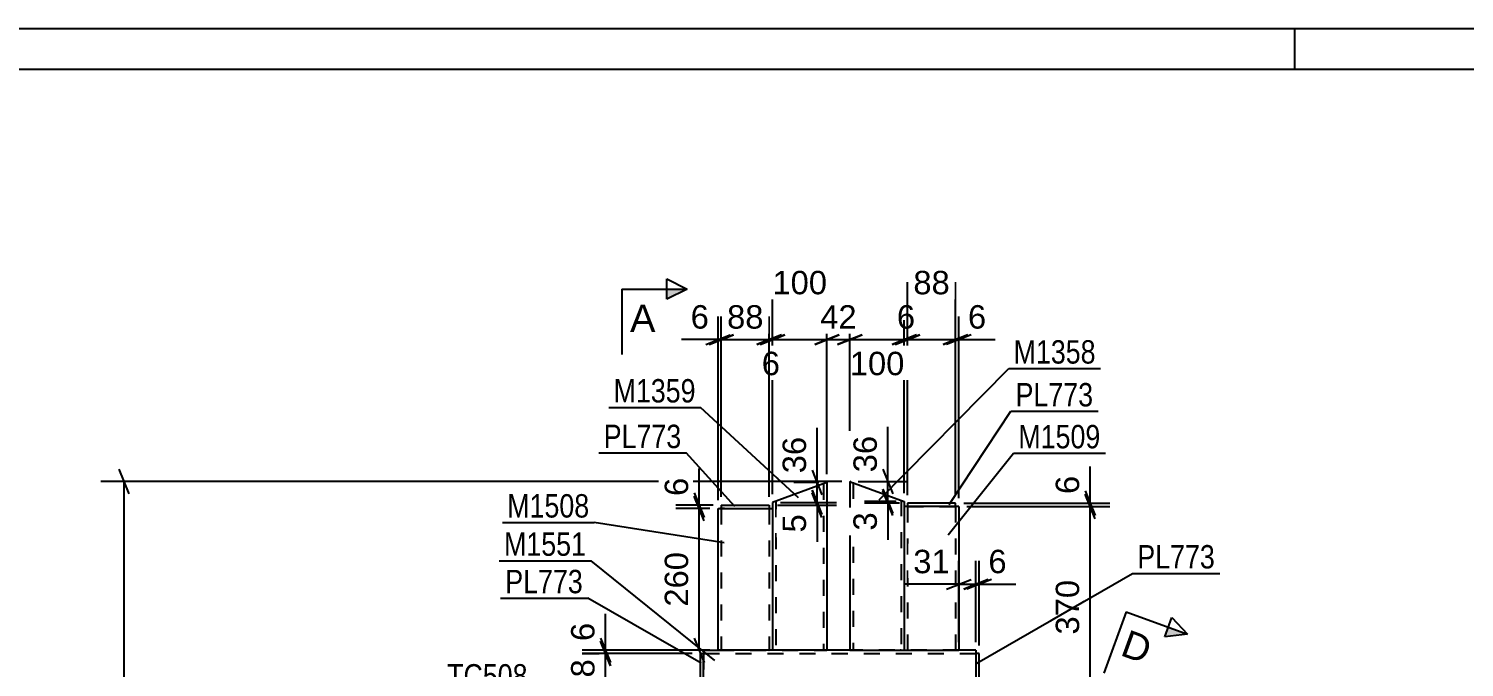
# Model space of a CAD drawing. Header units: millimetres. Extents: x -365 to 476, y -61 to 533.
# Drawn here: x -99.3 to 76.4, y 454.9 to 533 of the extents above; entities that cross this region are included whole.
import ezdxf

# ---------------------------------------------------------------- set-up
doc = ezdxf.new("R2010")
doc.units = ezdxf.units.MM
doc.linetypes.add('DXK_LINE_DOT2', pattern=[3.9198, 1.9599, -1.9599])
doc.styles.add('Arial', font='arial.ttf', dxfattribs={"height": 0.2})
doc.styles.add('Arial Narrow', font='ARIALN.TTF', dxfattribs={"height": 0.2})

# ---------------------------------------------------------------- blocks, each defined once
blk = doc.blocks.new('Unknown-284858020-7668')
at = {"color": 5, "linetype": 'Continuous'}
for p, q in [((475.72, 533.03), (-365.28, 533.03)), ((55.72, 528.03), (55.72, 533.03)), ((470.72, 528.03), (-360.28, 528.03))]:
    blk.add_line(p, q, dxfattribs=at)
blk = doc.blocks.new('Part-284858020-1279 - 1136')
at = {"color": 2, "linetype": 'Continuous'}
for p, q in [((1.3, 477.6), (1.24, 477.62)), ((1.24, 477.62), (1.24, 456.97)), ((1.3, 477.6), (7.9, 475.19)), ((7.9, 475.19), (7.9, 456.97)), ((1.24, 456.97), (7.9, 456.97))]:
    blk.add_line(p, q, dxfattribs=at)
at = {"color": 7, "linetype": 'DXK_LINE_DOT2'}
for p, q in [((1.64, 477.48), (1.64, 456.97)), ((1.64, 477.48), (1.67, 477.46)), ((7.5, 475.34), (7.5, 456.97)), ((7.47, 456.97), (7.41, 456.97)), ((7.41, 456.97), (7.47, 456.97)), ((7.47, 456.97), (7.5, 456.97)), ((7.5, 456.97), (7.47, 456.97))]:
    blk.add_line(p, q, dxfattribs=at)
blk = doc.blocks.new('Part-284858020-1282 - 1136')
at = {"color": 2, "linetype": 'Continuous'}
for p, q in [((-1.57, 477.5), (-8.24, 475.07)), ((-1.57, 477.5), (-1.57, 456.97)), ((-8.24, 475.07), (-8.24, 456.97)), ((-1.63, 456.97), (-8.24, 456.97)), ((-1.57, 456.97), (-1.63, 456.97))]:
    blk.add_line(p, q, dxfattribs=at)
at = {"color": 7, "linetype": 'DXK_LINE_DOT2'}
for p, q in [((-2.09, 477.31), (-2.06, 477.32)), ((-2, 477.34), (-1.97, 477.35)), ((-1.97, 477.35), (-1.97, 456.97)), ((-7.84, 475.22), (-7.84, 456.97)), ((-2, 456.97), (-1.97, 456.97))]:
    blk.add_line(p, q, dxfattribs=at)
blk = doc.blocks.new('Part-284858020-1288 - 1136')
at = {"color": 2, "linetype": 'Continuous'}
for p, q in [((-17.07, 456.57), (-16.67, 456.57)), ((-17.07, 456.57), (-17.07, 450.71)), ((-16.67, 450.71), (-17.07, 450.71))]:
    blk.add_line(p, q, dxfattribs=at)
at = {"color": 7, "linetype": 'DXK_LINE_DOT2'}
blk.add_line((-16.67, 456.57), (-16.67, 450.71), dxfattribs=at)
blk = doc.blocks.new('Part-284858020-1283 - 1136')
at = {"color": 2, "linetype": 'Continuous'}
for p, q in [((-14.9, 474.33), (-14.84, 474.33)), ((-14.9, 456.97), (-14.9, 474.33)), ((-14.84, 474.33), (-14.1, 474.33)), ((-14.1, 474.33), (-8.24, 474.33)), ((-8.24, 474.33), (-8.24, 456.97)), ((-8.3, 456.97), (-14.9, 456.97)), ((-8.24, 456.97), (-8.3, 456.97))]:
    blk.add_line(p, q, dxfattribs=at)
at = {"color": 7, "linetype": 'DXK_LINE_DOT2'}
for p, q in [((-14.1, 474.33), (-14.67, 474.33)), ((-14.5, 474.33), (-14.5, 456.97)), ((-8.67, 474.33), (-8.64, 474.33)), ((-8.64, 474.33), (-8.64, 456.97)), ((-8.67, 456.97), (-8.64, 456.97))]:
    blk.add_line(p, q, dxfattribs=at)
blk = doc.blocks.new('Part-284858020-1284 - 1136')
at = {"color": 2, "linetype": 'Continuous'}
for p, q in [((14.17, 474.97), (8.3, 474.97)), ((8.3, 474.97), (8.3, 474.57)), ((14.17, 474.57), (14.17, 474.97))]:
    blk.add_line(p, q, dxfattribs=at)
at = {"color": 7, "linetype": 'DXK_LINE_DOT2'}
blk.add_line((8.3, 474.57), (14.17, 474.57), dxfattribs=at)
blk = doc.blocks.new('Part-284858020-1285 - 1136')
at = {"color": 2, "linetype": 'Continuous'}
for p, q in [((-14.5, 474.73), (-8.64, 474.73)), ((-14.5, 474.73), (-14.5, 474.33)), ((-8.64, 474.73), (-8.64, 474.33))]:
    blk.add_line(p, q, dxfattribs=at)
at = {"color": 7, "linetype": 'DXK_LINE_DOT2'}
blk.add_line((-14.5, 474.33), (-8.64, 474.33), dxfattribs=at)
blk = doc.blocks.new('Part-284858020-1286 - 1136')
at = {"color": 2, "linetype": 'Continuous'}
for p, q in [((-16.67, 456.97), (-14.9, 456.97)), ((-16.67, 456.97), (-16.67, 456.17)), ((1.24, 456.97), (-1.57, 456.97)), ((16.67, 456.97), (14.57, 456.97)), ((16.67, 456.97), (16.67, 456.91)), ((16.67, 456.91), (16.67, 450.31)), ((-16.67, 450.31), (-16.67, 456.17)), ((-16.67, 450.31), (-16.33, 450.31)), ((16.33, 450.31), (16.67, 450.31))]:
    blk.add_line(p, q, dxfattribs=at)
at = {"color": 7, "linetype": 'DXK_LINE_DOT2'}
for p, q in [((-14.9, 456.97), (-1.57, 456.97)), ((14.57, 456.97), (1.24, 456.97)), ((-16.67, 456.57), (16.67, 456.57)), ((-16.67, 456.57), (-16.67, 456.54)), ((-16.67, 456.54), (-16.67, 456.33)), ((16.67, 456.54), (16.67, 456.57)), ((-16.67, 450.71), (16.67, 450.71)), ((16.67, 450.31), (-16.33, 450.31))]:
    blk.add_line(p, q, dxfattribs=at)
blk = doc.blocks.new('Part-284858020-1287 - 1136')
at = {"color": 2, "linetype": 'Continuous'}
for p, q in [((17.07, 456.57), (16.67, 456.57)), ((17.07, 450.71), (17.07, 456.57)), ((16.67, 450.71), (17.07, 450.71))]:
    blk.add_line(p, q, dxfattribs=at)
at = {"color": 7, "linetype": 'DXK_LINE_DOT2'}
blk.add_line((16.67, 456.57), (16.67, 450.71), dxfattribs=at)
blk = doc.blocks.new('Part-284858020-1333 - 1136')
at = {"color": 2, "linetype": 'Continuous'}
for p, q in [((7.9, 474.57), (7.9, 456.97)), ((14.57, 474.57), (7.9, 474.57)), ((14.57, 474.57), (14.57, 456.97)), ((7.9, 456.97), (14.57, 456.97))]:
    blk.add_line(p, q, dxfattribs=at)
at = {"color": 7, "linetype": 'DXK_LINE_DOT2'}
for p, q in [((8.3, 474.57), (8.3, 456.97)), ((8.3, 474.57), (8.33, 474.57)), ((14.17, 474.57), (14.17, 456.97)), ((14.14, 456.97), (14.08, 456.97)), ((14.08, 456.97), (14.14, 456.97)), ((14.14, 456.97), (14.17, 456.97)), ((14.17, 456.97), (14.14, 456.97))]:
    blk.add_line(p, q, dxfattribs=at)
blk = doc.blocks.new('StraightDimension-284858020-16491 - 1136')
at = {"color": 7, "linetype": 'Continuous'}
for p, q in [((-29.27, 458.07), (-28.07, 455.07)), ((-18.07, 456.57), (-31.52, 456.57)), ((-28.67, 450.71), (-28.67, 456.57)), ((-28.07, 449.21), (-29.27, 452.21)), ((-18.07, 450.71), (-31.52, 450.71))]:
    blk.add_line(p, q, dxfattribs=at)
at = {"color": 0}
blk.add_wipeout([(-29.42, 456.46), (-33.62, 456.46), (-33.62, 450.82), (-29.42, 450.82)], dxfattribs=at)
at = {"color": 3, "style": 'Arial'}
blk.add_text('88', height=2.865, rotation=90.0002, dxfattribs=at).set_placement((-30.02, 451.42))
blk = doc.blocks.new('StraightDimension-284858020-16582 - 1136')
at = {"color": 7, "linetype": 'Continuous'}
for p, q in [((-14.9, 475.33), (-14.9, 497.83)), ((-14.5, 475.73), (-14.5, 497.83)), ((-16.4, 494.38), (-13.4, 495.58)), ((-13, 495.58), (-16, 494.38)), ((-14.9, 494.98), (-14.5, 494.98))]:
    blk.add_line(p, q, dxfattribs=at)
at = {"color": 0}
blk.add_wipeout([(-15.43, 495.73), (-15.43, 499.93), (-18.85, 499.93), (-18.85, 495.73)], dxfattribs=at)
at = {"color": 7, "linetype": 'Continuous'}
blk.add_line((-14.9, 494.98), (-19.38, 494.98), dxfattribs=at)
blk.add_line((-14.9, 494.98), (-19.38, 494.98), dxfattribs=at)
at = {"color": 3, "style": 'Arial'}
blk.add_text('6', height=2.87, dxfattribs=at).set_placement((-18.25, 496.33))
blk = doc.blocks.new('StraightDimension-284858020-16576 - 1136')
at = {"color": 7, "linetype": 'Continuous'}
for p, q in [((7.9, 476.19), (7.9, 497.83)), ((8.3, 475.97), (8.3, 497.83)), ((6.4, 494.38), (9.4, 495.58)), ((9.8, 495.58), (6.8, 494.38)), ((7.9, 494.98), (8.3, 494.98))]:
    blk.add_line(p, q, dxfattribs=at)
at = {"color": 0}
blk.add_wipeout([(9.81, 495.73), (9.81, 499.93), (6.39, 499.93), (6.39, 495.73)], dxfattribs=at)
at = {"color": 3, "style": 'Arial'}
blk.add_text('6', height=2.87, dxfattribs=at).set_placement((6.99, 496.33))
blk = doc.blocks.new('StraightDimension-284858020-16554 - 1136')
at = {"color": 7, "linetype": 'Continuous'}
for p, q in [((-16.61, 472.83), (-17.81, 475.83)), ((-15.9, 474.33), (-20.06, 474.33)), ((-17.21, 456.97), (-17.21, 474.33)), ((-15.9, 456.97), (-20.06, 456.97)), ((-17.81, 458.47), (-16.61, 455.47))]:
    blk.add_line(p, q, dxfattribs=at)
at = {"color": 0}
blk.add_wipeout([(-17.96, 469.58), (-22.16, 469.58), (-22.16, 461.71), (-17.96, 461.71)], dxfattribs=at)
at = {"color": 3, "style": 'Arial'}
blk.add_text('260', height=2.865, rotation=90.0002, dxfattribs=at).set_placement((-18.56, 462.31))
blk = doc.blocks.new('StraightDimension-284858020-3571 - 1136')
at = {"color": 7, "linetype": 'Continuous'}
for p, q in [((-86.98, 476.12), (-88.18, 479.12)), ((0.24, 477.62), (-90.43, 477.62)), ((-87.58, -1.67), (-87.58, 477.62))]:
    blk.add_line(p, q, dxfattribs=at)
blk = doc.blocks.new('StraightDimension-284858020-16579 - 1136')
at = {"color": 7, "linetype": 'Continuous'}
for p, q in [((-8.24, 476.07), (-8.24, 502.03)), ((-1.57, 478.5), (-1.57, 502.03)), ((-9.74, 494.38), (-6.74, 495.58)), ((-0.07, 495.58), (-3.07, 494.38)), ((-8.24, 494.98), (-1.57, 494.98))]:
    blk.add_line(p, q, dxfattribs=at)
at = {"color": 0}
blk.add_wipeout([(-0.97, 499.93), (-0.97, 504.13), (-8.84, 504.13), (-8.84, 499.93)], dxfattribs=at)
at = {"color": 3, "style": 'Arial'}
blk.add_text('100', height=2.865, dxfattribs=at).set_placement((-8.24, 500.53))
blk = doc.blocks.new('StraightDimension-284858020-16490 - 1136')
at = {"color": 7, "linetype": 'Continuous'}
for p, q in [((-17.67, 456.97), (-31.52, 456.97)), ((-29.27, 458.47), (-28.07, 455.47)), ((-28.07, 455.07), (-29.27, 458.07)), ((-28.67, 456.57), (-28.67, 456.97)), ((-18.07, 456.57), (-31.52, 456.57))]:
    blk.add_line(p, q, dxfattribs=at)
at = {"color": 0}
blk.add_wipeout([(-29.42, 460.92), (-33.62, 460.92), (-33.62, 457.5), (-29.42, 457.5)], dxfattribs=at)
at = {"color": 7, "linetype": 'Continuous'}
blk.add_line((-28.67, 456.97), (-28.67, 461.45), dxfattribs=at)
blk.add_line((-28.67, 456.97), (-28.67, 461.45), dxfattribs=at)
at = {"color": 3, "style": 'Arial'}
blk.add_text('6', height=2.87, rotation=90.0002, dxfattribs=at).set_placement((-30.02, 458.1))
blk = doc.blocks.new('StraightDimension-284858020-16553 - 1136')
at = {"color": 7, "linetype": 'Continuous'}
for p, q in [((-17.81, 476.23), (-16.61, 473.23)), ((-15.5, 474.73), (-20.06, 474.73)), ((-16.61, 472.83), (-17.81, 475.83)), ((-17.21, 474.33), (-17.21, 474.73)), ((-15.9, 474.33), (-20.06, 474.33))]:
    blk.add_line(p, q, dxfattribs=at)
at = {"color": 0}
blk.add_wipeout([(-17.96, 478.67), (-22.16, 478.67), (-22.16, 475.25), (-17.96, 475.25)], dxfattribs=at)
at = {"color": 7, "linetype": 'Continuous'}
blk.add_line((-17.21, 474.73), (-17.21, 479.2), dxfattribs=at)
blk.add_line((-17.21, 474.73), (-17.21, 479.2), dxfattribs=at)
at = {"color": 3, "style": 'Arial'}
blk.add_text('6', height=2.87, rotation=90.0002, dxfattribs=at).set_placement((-18.56, 475.85))
blk = doc.blocks.new('StraightDimension-284858020-16574 - 1136')
at = {"color": 7, "linetype": 'Continuous'}
for p, q in [((14.17, 475.97), (14.17, 497.83)), ((14.57, 475.57), (14.57, 497.83)), ((12.67, 494.38), (15.67, 495.58)), ((16.07, 495.58), (13.07, 494.38)), ((14.17, 494.98), (14.57, 494.98))]:
    blk.add_line(p, q, dxfattribs=at)
at = {"color": 0}
blk.add_wipeout([(18.52, 495.73), (18.52, 499.93), (15.09, 499.93), (15.09, 495.73)], dxfattribs=at)
at = {"color": 7, "linetype": 'Continuous'}
blk.add_line((14.57, 494.98), (19.04, 494.98), dxfattribs=at)
blk.add_line((14.57, 494.98), (19.04, 494.98), dxfattribs=at)
at = {"color": 3, "style": 'Arial'}
blk.add_text('6', height=2.87, dxfattribs=at).set_placement((15.69, 496.33))
blk = doc.blocks.new('StraightDimension-284858020-16575 - 1136')
at = {"color": 7, "linetype": 'Continuous'}
for p, q in [((8.3, 475.97), (8.3, 502.03)), ((14.17, 475.97), (14.17, 502.03)), ((6.8, 494.38), (9.8, 495.58)), ((15.67, 495.58), (12.67, 494.38)), ((8.3, 494.98), (14.17, 494.98))]:
    blk.add_line(p, q, dxfattribs=at)
at = {"color": 0}
blk.add_wipeout([(14.06, 499.93), (14.06, 504.13), (8.41, 504.13), (8.41, 499.93)], dxfattribs=at)
at = {"color": 3, "style": 'Arial'}
blk.add_text('88', height=2.865, dxfattribs=at).set_placement((9.01, 500.53))
blk = doc.blocks.new('StraightDimension-284858020-16577 - 1136')
at = {"color": 7, "linetype": 'Continuous'}
for p, q in [((1.24, 478.62), (1.24, 497.38)), ((7.9, 476.19), (7.9, 497.38)), ((-0.26, 494.38), (2.74, 495.58)), ((9.4, 495.58), (6.4, 494.38)), ((1.24, 494.98), (7.9, 494.98))]:
    blk.add_line(p, q, dxfattribs=at)
at = {"color": 0}
blk.add_wipeout([(8.51, 490.03), (8.51, 494.23), (0.63, 494.23), (0.63, 490.03)], dxfattribs=at)
at = {"color": 3, "style": 'Arial'}
blk.add_text('100', height=2.865, dxfattribs=at).set_placement((1.23, 490.63))
blk = doc.blocks.new('StraightDimension-284858020-16578 - 1136')
at = {"color": 7, "linetype": 'Continuous'}
for p, q in [((-1.57, 478.5), (-1.57, 497.83)), ((1.24, 478.62), (1.24, 497.83)), ((-3.07, 494.38), (-0.07, 495.58)), ((2.74, 495.58), (-0.26, 494.38)), ((-1.57, 494.98), (1.24, 494.98))]:
    blk.add_line(p, q, dxfattribs=at)
at = {"color": 0}
blk.add_wipeout([(2.66, 495.73), (2.66, 499.93), (-2.99, 499.93), (-2.99, 495.73)], dxfattribs=at)
at = {"color": 3, "style": 'Arial'}
blk.add_text('42', height=2.865, dxfattribs=at).set_placement((-2.39, 496.33))
blk = doc.blocks.new('StraightDimension-284858020-16580 - 1136')
at = {"color": 7, "linetype": 'Continuous'}
for p, q in [((-8.64, 475.73), (-8.64, 497.38)), ((-8.24, 476.07), (-8.24, 497.38)), ((-10.14, 494.38), (-7.14, 495.58)), ((-6.74, 495.58), (-9.74, 494.38)), ((-8.64, 494.98), (-8.24, 494.98))]:
    blk.add_line(p, q, dxfattribs=at)
at = {"color": 0}
blk.add_wipeout([(-6.72, 490.03), (-6.72, 494.23), (-10.15, 494.23), (-10.15, 490.03)], dxfattribs=at)
at = {"color": 3, "style": 'Arial'}
blk.add_text('6', height=2.87, dxfattribs=at).set_placement((-9.55, 490.63))
blk = doc.blocks.new('StraightDimension-284858020-16581 - 1136')
at = {"color": 7, "linetype": 'Continuous'}
for p, q in [((-14.5, 475.73), (-14.5, 497.83)), ((-8.64, 475.73), (-8.64, 497.83)), ((-16, 494.38), (-13, 495.58)), ((-7.14, 495.58), (-10.14, 494.38)), ((-14.5, 494.98), (-8.64, 494.98))]:
    blk.add_line(p, q, dxfattribs=at)
at = {"color": 0}
blk.add_wipeout([(-8.75, 495.73), (-8.75, 499.93), (-14.39, 499.93), (-14.39, 495.73)], dxfattribs=at)
at = {"color": 3, "style": 'Arial'}
blk.add_text('88', height=2.865, dxfattribs=at).set_placement((-13.79, 496.33))
blk = doc.blocks.new('StraightDimension-284858020-16807 - 1136')
at = {"color": 7, "linetype": 'Continuous'}
for p, q in [((-3.38, 479), (-2.18, 476)), ((-2.57, 477.5), (-5.63, 477.5)), ((-2.18, 473.57), (-3.38, 476.57)), ((-2.78, 475.07), (-2.78, 477.5)), ((-7.24, 475.07), (-0.38, 475.07))]:
    blk.add_line(p, q, dxfattribs=at)
at = {"color": 0}
blk.add_wipeout([(-3.53, 483.67), (-7.73, 483.67), (-7.73, 478.03), (-3.53, 478.03)], dxfattribs=at)
at = {"color": 7, "linetype": 'Continuous'}
blk.add_line((-2.78, 477.5), (-2.78, 484.2), dxfattribs=at)
blk.add_line((-2.78, 477.5), (-2.78, 484.2), dxfattribs=at)
at = {"color": 3, "style": 'Arial'}
blk.add_text('36', height=2.865, rotation=90.0002, dxfattribs=at).set_placement((-4.13, 478.63))
blk = doc.blocks.new('StraightDimension-284858020-16808 - 1136')
at = {"color": 7, "linetype": 'Continuous'}
for p, q in [((-3.38, 476.57), (-2.18, 473.57)), ((-2.18, 473.23), (-3.38, 476.23)), ((-7.64, 474.73), (-0.38, 474.73)), ((-7.24, 475.07), (-0.38, 475.07)), ((-2.78, 474.73), (-2.78, 475.07))]:
    blk.add_line(p, q, dxfattribs=at)
at = {"color": 0}
blk.add_wipeout([(-3.53, 474.2), (-7.73, 474.2), (-7.73, 470.78), (-3.53, 470.78)], dxfattribs=at)
at = {"color": 7, "linetype": 'Continuous'}
blk.add_line((-2.78, 474.73), (-2.78, 470.25), dxfattribs=at)
blk.add_line((-2.78, 474.73), (-2.78, 470.25), dxfattribs=at)
at = {"color": 3, "style": 'Arial'}
blk.add_text('5', height=2.87, rotation=90.0002, dxfattribs=at).set_placement((-4.13, 471.38))
blk = doc.blocks.new('StraightDimension-284858020-16842 - 1136')
at = {"color": 7, "linetype": 'Continuous'}
for p, q in [((5.29, 479.12), (6.49, 476.12)), ((2.24, 477.62), (8.29, 477.62)), ((6.49, 473.69), (5.29, 476.69)), ((5.89, 475.19), (5.89, 477.62)), ((6.9, 475.19), (3.04, 475.19))]:
    blk.add_line(p, q, dxfattribs=at)
at = {"color": 0}
blk.add_wipeout([(5.14, 483.79), (0.94, 483.79), (0.94, 478.15), (5.14, 478.15)], dxfattribs=at)
at = {"color": 7, "linetype": 'Continuous'}
blk.add_line((5.89, 477.62), (5.89, 484.32), dxfattribs=at)
blk.add_line((5.89, 477.62), (5.89, 484.32), dxfattribs=at)
at = {"color": 3, "style": 'Arial'}
blk.add_text('36', height=2.865, rotation=90.0002, dxfattribs=at).set_placement((4.54, 478.75))
blk = doc.blocks.new('StraightDimension-284858020-16843 - 1136')
at = {"color": 7, "linetype": 'Continuous'}
for p, q in [((5.29, 476.69), (6.49, 473.69)), ((6.49, 473.47), (5.29, 476.47)), ((6.9, 475.19), (3.04, 475.19)), ((7.3, 474.97), (3.04, 474.97)), ((5.89, 474.97), (5.89, 475.19))]:
    blk.add_line(p, q, dxfattribs=at)
at = {"color": 0}
blk.add_wipeout([(5.14, 474.44), (0.94, 474.44), (0.94, 471.02), (5.14, 471.02)], dxfattribs=at)
at = {"color": 7, "linetype": 'Continuous'}
blk.add_line((5.89, 474.97), (5.89, 470.49), dxfattribs=at)
blk.add_line((5.89, 474.97), (5.89, 470.49), dxfattribs=at)
at = {"color": 3, "style": 'Arial'}
blk.add_text('3', height=2.87, rotation=90.0002, dxfattribs=at).set_placement((4.54, 471.62))
blk = doc.blocks.new('StraightDimension-284858020-16949 - 1136')
at = {"color": 7, "linetype": 'Continuous'}
for p, q in [((16.67, 457.97), (16.67, 467.9)), ((17.07, 457.57), (17.07, 467.9)), ((15.17, 464.45), (18.17, 465.65)), ((18.57, 465.65), (15.57, 464.45)), ((16.67, 465.05), (17.07, 465.05))]:
    blk.add_line(p, q, dxfattribs=at)
at = {"color": 0}
blk.add_wipeout([(21.02, 465.8), (21.02, 470), (17.59, 470), (17.59, 465.8)], dxfattribs=at)
at = {"color": 7, "linetype": 'Continuous'}
blk.add_line((17.07, 465.05), (21.54, 465.05), dxfattribs=at)
blk.add_line((17.07, 465.05), (21.54, 465.05), dxfattribs=at)
at = {"color": 3, "style": 'Arial'}
blk.add_text('6', height=2.87, dxfattribs=at).set_placement((18.19, 466.4))
blk = doc.blocks.new('StraightDimension-284858020-16950 - 1136')
at = {"color": 7, "linetype": 'Continuous'}
for p, q in [((14.57, 457.97), (14.57, 467.9)), ((16.67, 457.97), (16.67, 467.9)), ((13.07, 464.45), (16.07, 465.65)), ((18.17, 465.65), (15.17, 464.45)), ((14.57, 465.05), (16.67, 465.05))]:
    blk.add_line(p, q, dxfattribs=at)
at = {"color": 0}
blk.add_wipeout([(14.04, 465.8), (14.04, 470), (8.4, 470), (8.4, 465.8)], dxfattribs=at)
at = {"color": 7, "linetype": 'Continuous'}
blk.add_line((14.57, 465.05), (7.87, 465.05), dxfattribs=at)
blk.add_line((14.57, 465.05), (7.87, 465.05), dxfattribs=at)
at = {"color": 3, "style": 'Arial'}
blk.add_text('31', height=2.865, dxfattribs=at).set_placement((9, 466.4))
blk = doc.blocks.new('StraightDimension-284858020-17072 - 1136')
at = {"color": 7, "linetype": 'Continuous'}
for p, q in [((30.05, 476.47), (31.25, 473.47)), ((15.17, 474.97), (33.05, 474.97)), ((15.57, 474.57), (33.05, 474.57)), ((31.25, 473.07), (30.05, 476.07)), ((30.65, 474.57), (30.65, 474.97))]:
    blk.add_line(p, q, dxfattribs=at)
at = {"color": 0}
blk.add_wipeout([(29.9, 478.91), (25.7, 478.91), (25.7, 475.49), (29.9, 475.49)], dxfattribs=at)
at = {"color": 7, "linetype": 'Continuous'}
blk.add_line((30.65, 474.97), (30.65, 479.44), dxfattribs=at)
blk.add_line((30.65, 474.97), (30.65, 479.44), dxfattribs=at)
at = {"color": 3, "style": 'Arial'}
blk.add_text('6', height=2.87, rotation=90.0002, dxfattribs=at).set_placement((29.3, 476.09))
blk = doc.blocks.new('StraightDimension-284858020-17073 - 1136')
at = {"color": 7, "linetype": 'Continuous'}
for p, q in [((15.57, 474.57), (33.05, 474.57)), ((31.25, 473.07), (30.05, 476.07)), ((30.65, 449.91), (30.65, 474.57)), ((17.67, 449.91), (33.05, 449.91)), ((30.05, 451.41), (31.25, 448.41))]:
    blk.add_line(p, q, dxfattribs=at)
at = {"color": 0}
blk.add_wipeout([(29.9, 466.17), (25.7, 466.17), (25.7, 458.3), (29.9, 458.3)], dxfattribs=at)
at = {"color": 3, "style": 'Arial'}
blk.add_text('370', height=2.865, rotation=90.0002, dxfattribs=at).set_placement((29.3, 458.9))
blk = doc.blocks.new('SectionMark-284858020-18654 - 1136')
at = {"linetype": 'Continuous'}
blk.add_hatch(color=6, dxfattribs=at).paths.add_polyline_path([(39.78, 458.63), (40.21, 459.8), (42.56, 458.95)])
at = {"color": 6, "linetype": 'Continuous'}
for p, q in [((39.78, 458.63), (40.64, 460.98)), ((40.64, 460.98), (42.56, 458.95)), ((42.56, 458.95), (39.78, 458.63)), ((25.63, 412.44), (22.86, 412.12))]:
    blk.add_line(p, q, dxfattribs=at)
at = {"color": 0, "linetype": 'Continuous'}
for points in [[(37.35, 455.26), (38.55, 458.55), (35.38, 459.7), (34.19, 456.41)], [(22.82, 415.33), (24.02, 418.61), (20.85, 419.77), (19.65, 416.48)]]:
    blk.add_wipeout(points, dxfattribs=at)
at = {"linetype": 'Continuous'}
blk.add_hatch(color=6, dxfattribs=at).paths.add_polyline_path([(23.28, 413.3), (23.71, 414.47), (25.63, 412.44)])
at = {"color": 6, "linetype": 'Continuous'}
for p, q in [((35.04, 461.69), (32.31, 454.17)), ((35.04, 461.69), (42.56, 458.95)), ((18.11, 415.18), (20.85, 422.69)), ((18.11, 415.18), (25.63, 412.44)), ((23.71, 414.47), (22.86, 412.12)), ((25.63, 412.44), (23.71, 414.47))]:
    blk.add_line(p, q, dxfattribs=at)
at = {"color": 3, "linetype": 'Continuous', "style": 'Arial'}
for p in [(34.19, 456.41), (19.65, 416.48)]:
    blk.add_text('D', height=3.34, rotation=-20.002, dxfattribs=at).set_placement(p)
blk = doc.blocks.new('Mark-284858020-17139 - 1136')
at = {"color": 0}
blk.add_wipeout([(-19.38, 481.71), (-19.38, 484.71), (-28.89, 484.71), (-28.89, 481.71)], dxfattribs=at)
blk.add_wipeout([(-19.38, 481.71), (-19.38, 484.71), (-28.89, 484.71), (-28.89, 481.71)], dxfattribs=at)
at = {"color": 30, "linetype": 'Continuous'}
for p in [(-29.49, 481.11), (-12.83, 474.55)]:
    blk.add_line(p, (-18.78, 481.11), dxfattribs=at)
at = {"color": 3, "style": 'Arial Narrow'}
blk.add_text('PL773', height=2.863, dxfattribs=at).set_placement((-28.89, 481.71))
blk = doc.blocks.new('Mark-284858020-16536 - 1136')
at = {"color": 0}
blk.add_wipeout([(-30.65, 473.21), (-30.65, 476.21), (-40.7, 476.21), (-40.7, 473.21)], dxfattribs=at)
blk.add_wipeout([(-30.65, 473.21), (-30.65, 476.21), (-40.7, 476.21), (-40.7, 473.21)], dxfattribs=at)
at = {"color": 30, "linetype": 'Continuous'}
for p in [(-41.3, 472.61), (-14.15, 470.1)]:
    blk.add_line(p, (-30.05, 472.61), dxfattribs=at)
at = {"color": 3, "style": 'Arial Narrow'}
blk.add_text('M1508', height=2.863, dxfattribs=at).set_placement((-40.7, 473.21))
blk = doc.blocks.new('SectionMark-284858020-14562 - 1136')
at = {"linetype": 'Continuous'}
blk.add_hatch(color=6, dxfattribs=at).paths.add_polyline_path([(-21.17, 499.92), (-21.17, 501.17), (-18.67, 501.17)])
at = {"color": 6, "linetype": 'Continuous'}
for p, q in [((-26.67, 501.17), (-26.67, 493.17)), ((-26.67, 501.17), (-18.67, 501.17)), ((-21.17, 499.92), (-21.17, 502.42)), ((-21.17, 502.42), (-18.67, 501.17)), ((-18.67, 501.17), (-21.17, 499.92))]:
    blk.add_line(p, q, dxfattribs=at)
at = {"color": 0, "linetype": 'Continuous'}
blk.add_wipeout([(-22.56, 495.92), (-22.56, 499.42), (-25.67, 499.42), (-25.67, 495.92)], dxfattribs=at)
at = {"color": 3, "linetype": 'Continuous', "style": 'Arial'}
blk.add_text('A', height=3.34, dxfattribs=at).set_placement((-25.67, 495.92))
blk = doc.blocks.new('Mark-284858020-16516 - 1136')
at = {"color": 0}
blk.add_wipeout([(-31.04, 468.53), (-31.04, 471.53), (-41.09, 471.53), (-41.09, 468.53)], dxfattribs=at)
blk.add_wipeout([(-31.04, 468.53), (-31.04, 471.53), (-41.09, 471.53), (-41.09, 468.53)], dxfattribs=at)
at = {"color": 30, "linetype": 'Continuous'}
for p in [(-41.69, 467.93), (-15.31, 455.71)]:
    blk.add_line(p, (-30.44, 467.93), dxfattribs=at)
at = {"color": 3, "style": 'Arial Narrow'}
blk.add_text('M1551', height=2.863, dxfattribs=at).set_placement((-41.09, 468.53))
blk = doc.blocks.new('Mark-284858020-16519 - 1136')
at = {"color": 0}
blk.add_wipeout([(-31.44, 463.95), (-31.44, 466.95), (-40.94, 466.95), (-40.94, 463.95)], dxfattribs=at)
blk.add_wipeout([(-31.44, 463.95), (-31.44, 466.95), (-40.94, 466.95), (-40.94, 463.95)], dxfattribs=at)
at = {"color": 30, "linetype": 'Continuous'}
for p in [(-41.54, 463.35), (-16.97, 455.38)]:
    blk.add_line(p, (-30.84, 463.35), dxfattribs=at)
at = {"color": 3, "style": 'Arial Narrow'}
blk.add_text('PL773', height=2.863, dxfattribs=at).set_placement((-40.94, 463.95))
blk = doc.blocks.new('Mark-284858020-16530 - 1136')
at = {"color": 0}
blk.add_wipeout([(31.33, 492.05), (31.33, 495.05), (21.28, 495.05), (21.28, 492.05)], dxfattribs=at)
blk.add_wipeout([(31.33, 492.05), (31.33, 495.05), (21.28, 495.05), (21.28, 492.05)], dxfattribs=at)
at = {"color": 30, "linetype": 'Continuous'}
for p, q in [((4.83, 475.38), (20.68, 491.45)), ((20.68, 491.45), (31.93, 491.45))]:
    blk.add_line(p, q, dxfattribs=at)
at = {"color": 3, "style": 'Arial Narrow'}
blk.add_text('M1358', height=2.863, dxfattribs=at).set_placement((21.28, 492.05))
blk = doc.blocks.new('Mark-284858020-16533 - 1136')
at = {"color": 0}
blk.add_wipeout([(-17.63, 487.29), (-17.63, 490.29), (-27.68, 490.29), (-27.68, 487.29)], dxfattribs=at)
blk.add_wipeout([(-17.63, 487.29), (-17.63, 490.29), (-27.68, 490.29), (-27.68, 487.29)], dxfattribs=at)
at = {"color": 30, "linetype": 'Continuous'}
for p in [(-28.28, 486.69), (-5.03, 475.63)]:
    blk.add_line(p, (-17.03, 486.69), dxfattribs=at)
at = {"color": 3, "style": 'Arial Narrow'}
blk.add_text('M1359', height=2.863, dxfattribs=at).set_placement((-27.68, 487.29))
blk = doc.blocks.new('Mark-284858020-16539 - 1136')
at = {"color": 0}
blk.add_wipeout([(31.91, 481.68), (31.91, 484.68), (21.86, 484.68), (21.86, 481.68)], dxfattribs=at)
blk.add_wipeout([(31.91, 481.68), (31.91, 484.68), (21.86, 484.68), (21.86, 481.68)], dxfattribs=at)
at = {"color": 30, "linetype": 'Continuous'}
for p, q in [((13.26, 471.09), (21.26, 481.08)), ((21.26, 481.08), (32.51, 481.08))]:
    blk.add_line(p, q, dxfattribs=at)
at = {"color": 3, "style": 'Arial Narrow'}
blk.add_text('M1509', height=2.863, dxfattribs=at).set_placement((21.86, 481.68))
blk = doc.blocks.new('Mark-284858020-16701 - 1136')
at = {"color": 0}
blk.add_wipeout([(31.03, 486.81), (31.03, 489.81), (21.52, 489.81), (21.52, 486.81)], dxfattribs=at)
blk.add_wipeout([(31.03, 486.81), (31.03, 489.81), (21.52, 489.81), (21.52, 486.81)], dxfattribs=at)
at = {"color": 30, "linetype": 'Continuous'}
for p, q in [((13.41, 474.82), (20.92, 486.21)), ((20.92, 486.21), (31.63, 486.21))]:
    blk.add_line(p, q, dxfattribs=at)
at = {"color": 3, "style": 'Arial Narrow'}
blk.add_text('PL773', height=2.863, dxfattribs=at).set_placement((21.52, 486.81))
blk = doc.blocks.new('Mark-284858020-17167 - 1136')
at = {"color": 0}
blk.add_wipeout([(-38.19, 452.41), (-38.19, 455.41), (-48.06, 455.41), (-48.06, 452.41)], dxfattribs=at)
blk.add_wipeout([(-38.19, 452.41), (-38.19, 455.41), (-48.06, 455.41), (-48.06, 452.41)], dxfattribs=at)
at = {"color": 30, "linetype": 'Continuous'}
for p in [(-48.66, 451.81), (-29.55, 436.75)]:
    blk.add_line(p, (-37.59, 451.81), dxfattribs=at)
at = {"color": 3, "style": 'Arial Narrow'}
blk.add_text('TC508', height=2.863, dxfattribs=at).set_placement((-48.06, 452.41))
blk = doc.blocks.new('Mark-284858020-24737 - 1136')
at = {"color": 0}
blk.add_wipeout([(45.92, 466.98), (45.92, 469.98), (36.42, 469.98), (36.42, 466.98)], dxfattribs=at)
blk.add_wipeout([(45.92, 466.98), (45.92, 469.98), (36.42, 469.98), (36.42, 466.98)], dxfattribs=at)
at = {"color": 30, "linetype": 'Continuous'}
for p, q in [((16.77, 455.38), (35.82, 466.38)), ((35.82, 466.38), (46.52, 466.38))]:
    blk.add_line(p, q, dxfattribs=at)
at = {"color": 3, "style": 'Arial Narrow'}
blk.add_text('PL773', height=2.863, dxfattribs=at).set_placement((36.42, 466.98))

msp = doc.modelspace()

# ---------------------------------------------------------------- block references
for name in ['Unknown-284858020-7668', 'Part-284858020-1282 - 1136', 'Part-284858020-1279 - 1136', 'Part-284858020-1285 - 1136', 'Part-284858020-1333 - 1136', 'Part-284858020-1284 - 1136', 'Part-284858020-1283 - 1136', 'Part-284858020-1286 - 1136', 'Part-284858020-1288 - 1136', 'Part-284858020-1287 - 1136']:
    msp.add_blockref(name, (0, 0))

# ---------------------------------------------------------------- next in the draw order: block references
for name in ['StraightDimension-284858020-16582 - 1136', 'StraightDimension-284858020-16576 - 1136', 'StraightDimension-284858020-16574 - 1136', 'StraightDimension-284858020-16949 - 1136', 'StraightDimension-284858020-16491 - 1136']:
    msp.add_blockref(name, (0, 0))

# ---------------------------------------------------------------- next in the draw order: block references
for name in ['StraightDimension-284858020-16575 - 1136', 'StraightDimension-284858020-16554 - 1136']:
    msp.add_blockref(name, (0, 0))

# ---------------------------------------------------------------- next in the draw order: block references
for name in ['StraightDimension-284858020-3571 - 1136', 'StraightDimension-284858020-17072 - 1136']:
    msp.add_blockref(name, (0, 0))

# ---------------------------------------------------------------- next in the draw order: block references
for name in ['StraightDimension-284858020-16579 - 1136', 'StraightDimension-284858020-16553 - 1136', 'StraightDimension-284858020-16490 - 1136']:
    msp.add_blockref(name, (0, 0))

# ---------------------------------------------------------------- next in the draw order: block references
for name in ['StraightDimension-284858020-16580 - 1136', 'StraightDimension-284858020-16577 - 1136']:
    msp.add_blockref(name, (0, 0))

# ---------------------------------------------------------------- next in the draw order: block references
for name in ['StraightDimension-284858020-16581 - 1136', 'StraightDimension-284858020-16578 - 1136']:
    msp.add_blockref(name, (0, 0))

# ---------------------------------------------------------------- next in the draw order: block references
for name in ['Mark-284858020-17139 - 1136', 'StraightDimension-284858020-16807 - 1136', 'StraightDimension-284858020-16842 - 1136']:
    msp.add_blockref(name, (0, 0))

# ---------------------------------------------------------------- next in the draw order: block references
for name in ['Mark-284858020-16536 - 1136', 'StraightDimension-284858020-16808 - 1136', 'StraightDimension-284858020-16843 - 1136']:
    msp.add_blockref(name, (0, 0))

# ---------------------------------------------------------------- next in the draw order: block references
for name in ['SectionMark-284858020-14562 - 1136', 'StraightDimension-284858020-16950 - 1136']:
    msp.add_blockref(name, (0, 0))

# ---------------------------------------------------------------- next in the draw order: block references
for name in ['Mark-284858020-16533 - 1136', 'StraightDimension-284858020-17073 - 1136', 'Mark-284858020-16516 - 1136']:
    msp.add_blockref(name, (0, 0))

# ---------------------------------------------------------------- next in the draw order: block references
for name in ['Mark-284858020-16530 - 1136', 'Mark-284858020-16519 - 1136', 'SectionMark-284858020-18654 - 1136']:
    msp.add_blockref(name, (0, 0))

# ---------------------------------------------------------------- next in the draw order: block references
for name in ['Mark-284858020-16539 - 1136', 'Mark-284858020-24737 - 1136', 'Mark-284858020-17167 - 1136']:
    msp.add_blockref(name, (0, 0))

# ---------------------------------------------------------------- next in the draw order: block references
msp.add_blockref('Mark-284858020-16701 - 1136', (0, 0))

doc.saveas('drawing.dxf')
